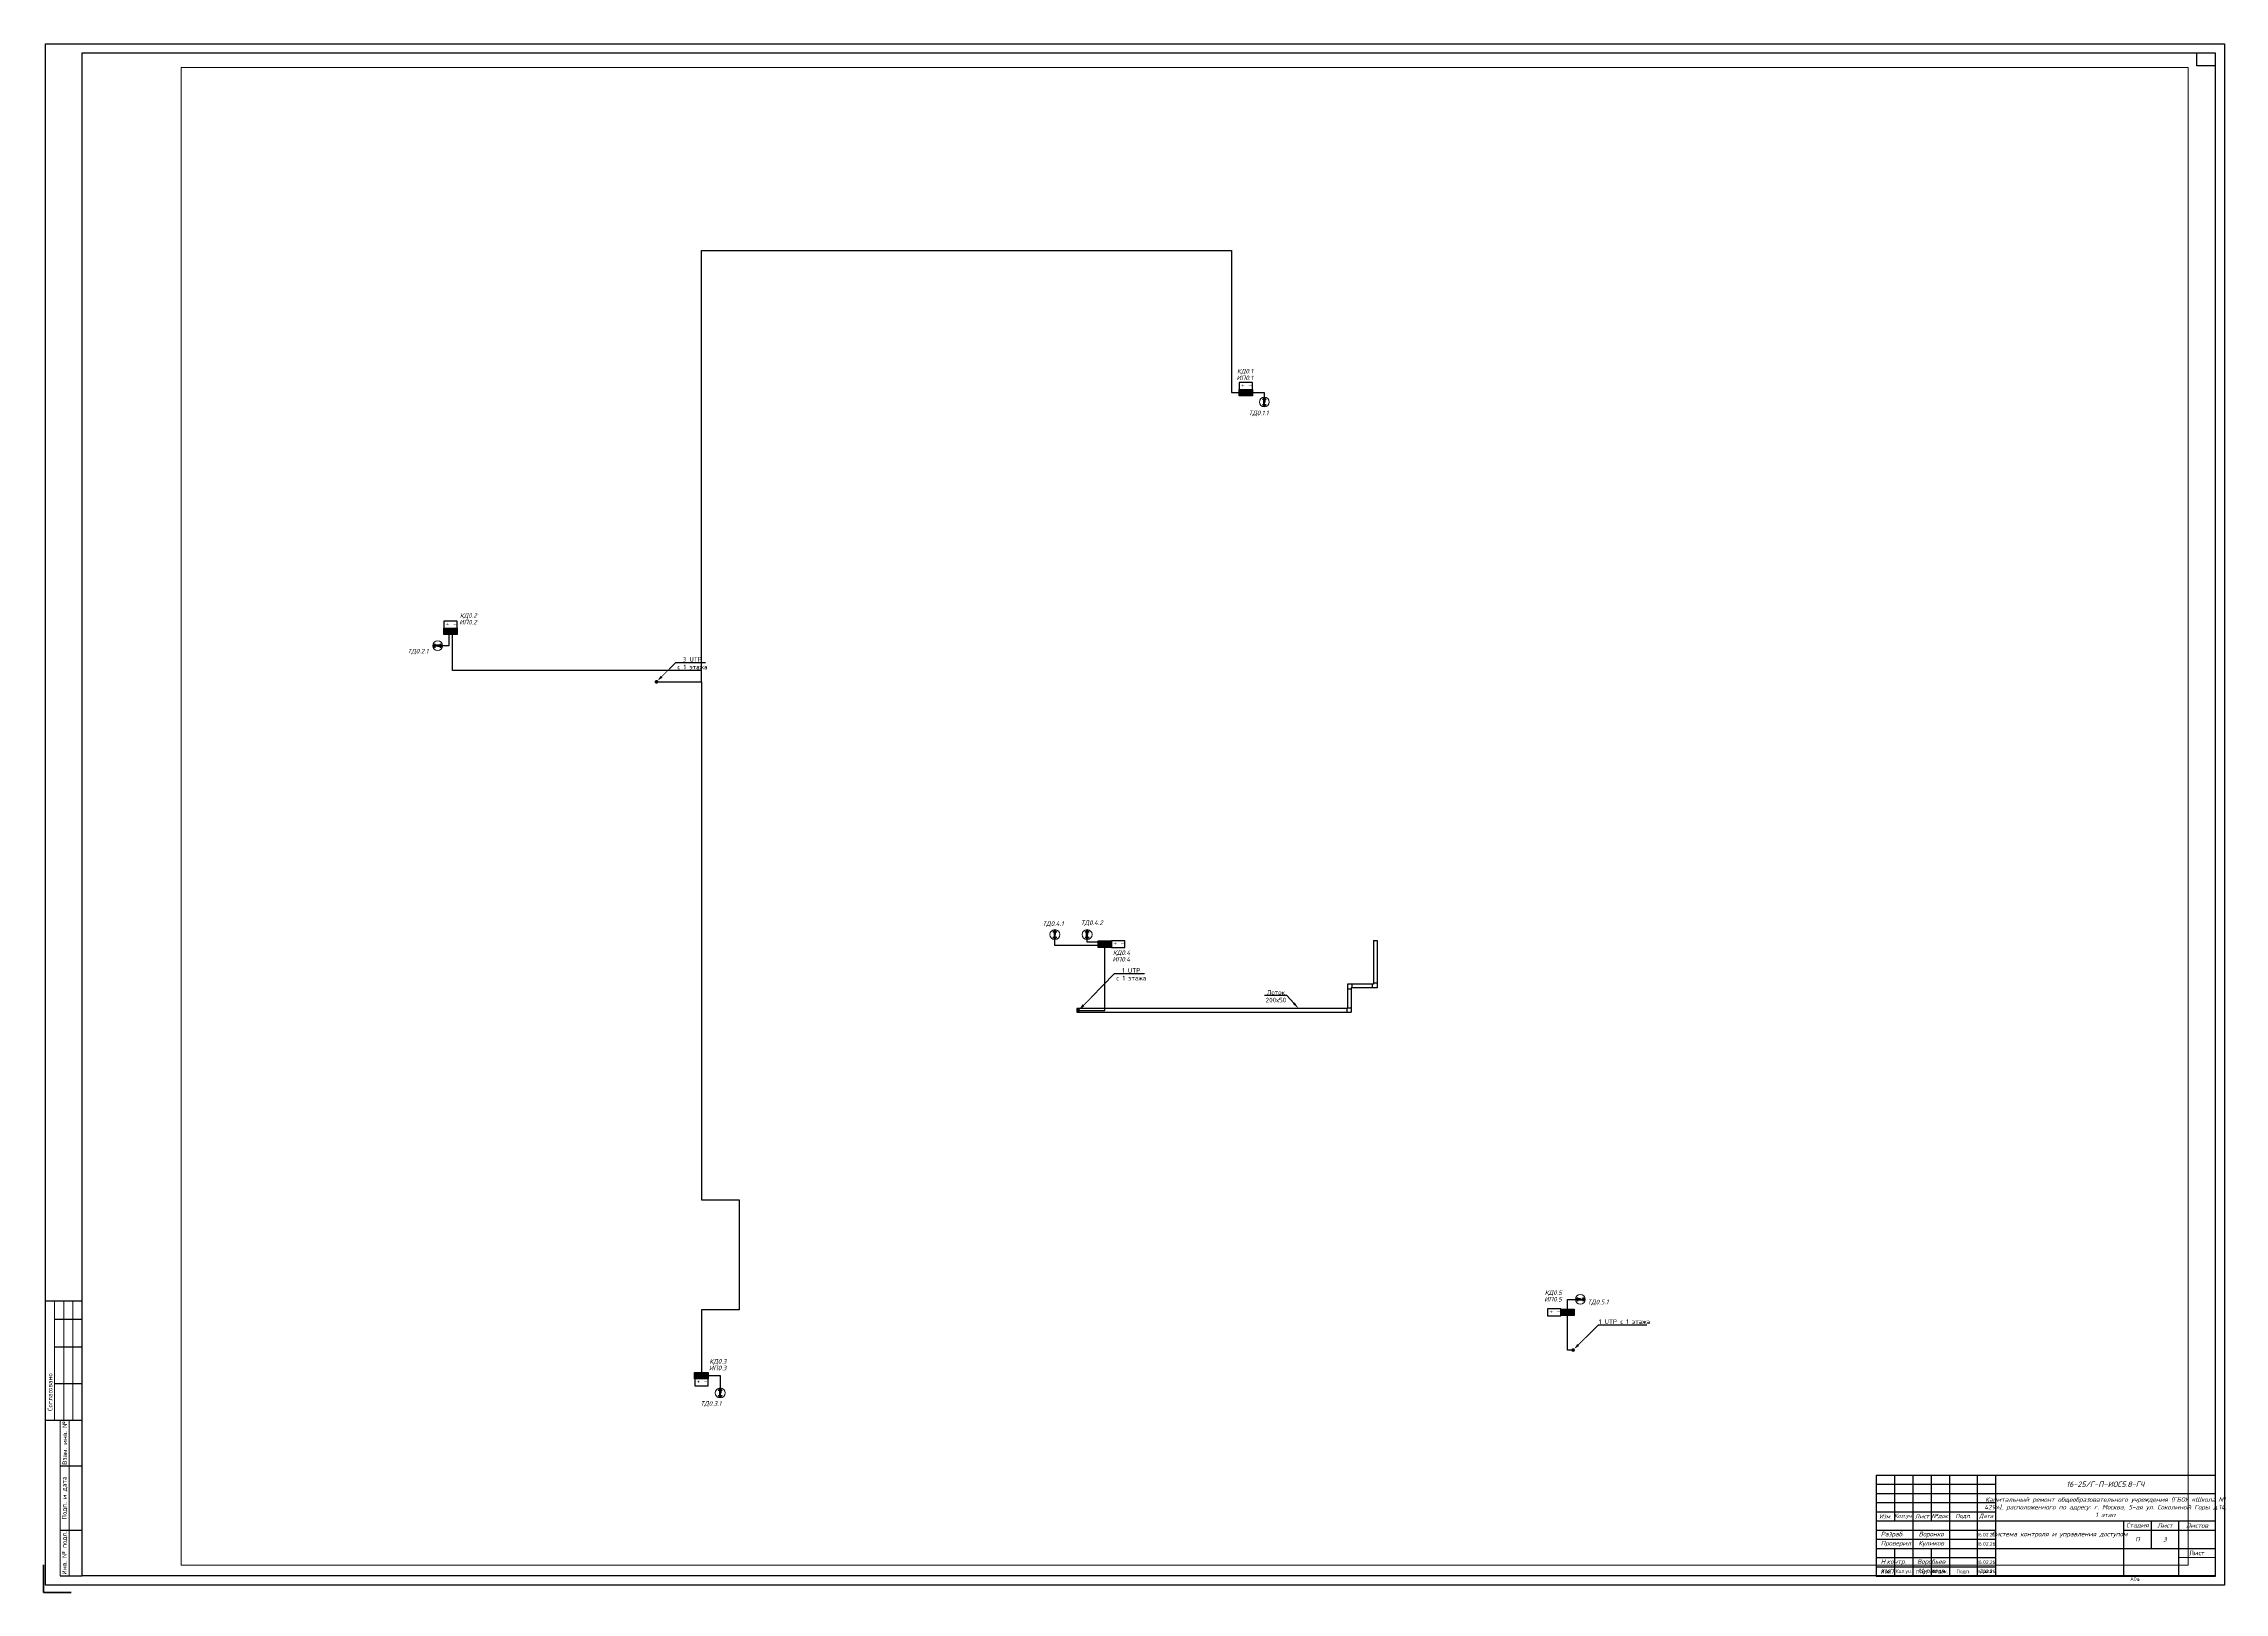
# Paper-space layout '3. подвал' of a CAD drawing. Header units: millimetres. Extents: x -1 to 1189, y -4 to 841.
# The model-space entities are those that its viewports show. They can reach past a viewport. Long polylines and large blocks are cut down to what shows.
import ezdxf
from ezdxf import colors
from ezdxf.entities.mleader import LeaderData, LeaderLine
from ezdxf.enums import TextEntityAlignment as Align
from ezdxf.math import Vec2, Vec3

# ---------------------------------------------------------------- set-up
doc = ezdxf.new("R2010")
doc.units = ezdxf.units.MM
doc.header["$LTSCALE"] = 0.5
doc.layers.get('0').update_dxf_attribs({"lineweight": 18})
doc.layers.get('Defpoints').update_dxf_attribs({"color": 4, "lineweight": 140})
for name, color, linetype, lineweight in [('00-Штамп', 7, 'Continuous', 0), ('001 Форматка', 7, 'Continuous', 5), ('_0', 7, 'Continuous', 18), ('_СКУД', 1, 'Continuous', 30), ('АПС извещ', 1, 'Continuous', 30), ('СС_СКК_Лоток', 170, 'Continuous', 25), ('СС_СКУД_кабель', 7, 'Continuous', 30), ('СС_СКУД_оборудование', 7, 'Continuous', 25), ('СС_СКУД_текст', 7, 'Continuous', 25)]:
    doc.layers.add(name, color=color, linetype=linetype, lineweight=lineweight)
doc.layers.add('1', color=7, linetype='Continuous')
doc.layers.add('Датчики охр.', color=5, linetype='Continuous')
doc.styles.add('DEN', font='', dxfattribs={"height": 300})
doc.styles.add('Gost', font='')
doc.styles.add('ICOCPEUR', font='')
doc.styles.add('ISOCPEUR', font='isocpeui.ttf', dxfattribs={"height": 2.5})
doc.styles.get("Standard").update_dxf_attribs({"font": 'txt.shx'})
doc.styles.get('DEN').set_extended_font_data('ISOCPEUR')
doc.styles.get('Gost').set_extended_font_data('ISOCPEUR')
doc.styles.get('ICOCPEUR').set_extended_font_data('ISOCPEUR')

# ---------------------------------------------------------------- blocks, each defined once
blk = doc.blocks.new('*T293')
at = {"color": 0, "linetype": 'ByBlock', "lineweight": -2, "transparency": 16777216}
for p, q in [((0, 0), (0, 85)), ((5, 0), (5, 85)), ((12, 0), (12, 85))]:
    blk.add_line(p, q, dxfattribs=at)
at = {"color": 0, "linetype": 'ByBlock', "lineweight": 30, "transparency": 16777216}
for p, q in [((0, 85), (12, 85)), ((0, 60), (12, 60)), ((0, 25), (12, 25)), ((0, 0), (12, 0))]:
    blk.add_line(p, q, dxfattribs=at)
at = {"color": 0, "transparency": 16777216, "char_height": 2.5, "attachment_point": 5, "rotation": 90, "style": 'Gost'}
for s, insert, width in [('Взам. инв. №', (2.5, 72.5), 25), ('Подп. и дата', (2.5, 42.5), 35), ('Инв. № подл.', (2.5, 12.5), 25)]:
    blk.add_mtext(s, dxfattribs=dict(at, insert=insert, width=width))
blk = doc.blocks.new('*T294')
at = {"color": 0, "linetype": 'ByBlock', "lineweight": -2, "transparency": 16777216}
for p, q in [((0, 0), (0, 65)), ((5, 0), (5, 65)), ((10, 0), (10, 65)), ((15, 0), (15, 65)), ((20, 0), (20, 65))]:
    blk.add_line(p, q, dxfattribs=at)
at = {"color": 0, "linetype": 'ByBlock', "lineweight": 30, "transparency": 16777216}
for p, q in [((0, 65), (20, 65)), ((5, 55), (20, 55)), ((5, 40), (20, 40)), ((5, 20), (20, 20)), ((0, 0), (20, 0))]:
    blk.add_line(p, q, dxfattribs=at)
at = {"color": 0, "transparency": 16777216, "insert": (2.5, 5), "char_height": 2.5, "width": 55, "attachment_point": 4, "rotation": 90, "style": 'Gost'}
blk.add_mtext('Согласовано', dxfattribs=at)
blk = doc.blocks.new('*T295')
at = {"layer": '001 Форматка', "color": 0, "lineweight": 30, "transparency": 16777216}
for p, q in [((0, 0), (185, 0)), ((0, 0), (0, -55)), ((10, 0), (10, -25)), ((20, 0), (20, -55)), ((30, 0), (30, -25)), ((40, 0), (40, -55)), ((55, 0), (55, -55)), ((65, 0), (65, -55)), ((185, 0), (185, -55)), ((0, -5), (65, -5)), ((0, -10), (185, -10)), ((0, -15), (65, -15)), ((0, -20), (65, -20)), ((0, -25), (185, -25)), ((0, -30), (65, -30)), ((0, -35), (65, -35)), ((135, -25), (135, -55)), ((135, -30), (185, -30)), ((150, -25), (150, -40)), ((165, -25), (165, -40)), ((0, -40), (185, -40)), ((0, -45), (65, -45)), ((0, -50), (65, -50)), ((0, -55), (185, -55))]:
    blk.add_line(p, q, dxfattribs=at)
at = {"layer": '001 Форматка', "color": 0, "transparency": 16777216}
for s, insert, char_height, width, attachment_point, style in [('Капитальный ремонт общеобразовательного учреждения (ГБОУ «Школа № 429»), расположенного по адресу: г. Москва, 5-ая ул. Соколиной Горы д.14. 1 этап', (125, -17.5), 2.5, 120, 5, 'ISOCPEUR'), ('16-25/Г-П–ИОС5.8-ГЧ', (125, -5), 3, 116, 5, 'ISOCPEUR'), ('Изм.', (5, -22.5), 2.3, 10, 5, 'ISOCPEUR'), ('Кол.уч.', (15, -22.5), 2.3, 10, 5, 'ISOCPEUR'), ('Лист', (25, -22.5), 2.3, 10, 5, 'ISOCPEUR'), ('№док.', (35, -22.5), 2.3, 10, 5, 'ISOCPEUR'), ('Подп.', (47.5, -22.5), 2.3, 15, 5, 'ISOCPEUR'), ('Дата', (60, -22.5), 2.3, 10, 5, 'ISOCPEUR'), ('Разраб.', (2.5, -32.5), 2.5, 15, 4, 'ISOCPEUR'), ('Воронко', (30, -32.5), 2.5, 20, 5, 'ISOCPEUR'), ('16.02.26', (60, -32.5), 2, 10, 5, 'Gost'), ('Система контроля и управления доступом', (100, -32.5), 2.5, 70, 5, 'ISOCPEUR'), ('Стадия', (142.5, -27.5), 2.5, 15, 5, 'ISOCPEUR'), ('П', (142.5, -35), 2.5, 15, 5, 'ISOCPEUR'), ('Лист', (157.5, -27.5), 2.5, 15, 5, 'ISOCPEUR'), ('Листов', (175, -27.5), 2.5, 20, 5, 'ISOCPEUR'), ('Проверил', (2.5, -37.5), 2.5, 15, 4, 'ISOCPEUR'), ('Н.контр.', (2.5, -47.5), 2.5, 15, 4, 'ISOCPEUR'), ('Воробьев', (30, -47.5), 2.5, 20, 5, 'ISOCPEUR'), ('Куликов', (30, -37.5), 2.5, 20, 5, 'ISOCPEUR'), ('16.02.26', (60, -37.5), 2, 10, 5, 'Gost'), ('16.02.26', (60, -47.5), 2, 10, 5, 'Gost'), ('ГИП', (2.5, -52.5), 2.5, 15, 4, 'ISOCPEUR'), ('Мурашов', (30, -52.5), 2.5, 20, 5, 'ISOCPEUR'), ('16.02.26', (60, -52.5), 2, 10, 5, 'Gost')]:
    blk.add_mtext(s, dxfattribs=dict(at, insert=insert, char_height=char_height, width=width, attachment_point=attachment_point, style=style))
blk = doc.blocks.new('*T296')
at = {"layer": '00-Штамп', "color": 0, "linetype": 'ByBlock', "lineweight": -2, "transparency": 16777216}
for p, q in [((0, 0), (185, 0)), ((0, -5), (65, -5)), ((0, -10), (65, -10)), ((165, -5), (185, -5)), ((0, -15.3), (185, -15.3))]:
    blk.add_line(p, q, dxfattribs=at)
at = {"layer": '00-Штамп', "color": 0, "linetype": 'ByBlock', "lineweight": 30, "transparency": 16777216}
for p, q in [((0, 0), (0, -15.3)), ((10, 0), (10, -15.3)), ((20, 0), (20, -15.3)), ((30, 0), (30, -15.3)), ((40, 0), (40, -15.3)), ((55, 0), (55, -15.3)), ((65, 0), (65, -15.3)), ((165, 0), (165, -15.3)), ((185, 0), (185, -15.3))]:
    blk.add_line(p, q, dxfattribs=at)
at = {"layer": '00-Штамп', "color": 0, "transparency": 16777216, "style": 'Gost'}
for s, insert, char_height, width, attachment_point in [('Изм.', (2.5, -12.7), 2, 5, 4), ('Кол.уч.', (15, -12.7), 2, 10, 5), ('Лист', (25, -12.7), 2, 10, 5), ('№док.', (35, -12.7), 2, 10, 5), ('Подп.', (47.5, -12.7), 2, 15, 5), ('Дата', (60, -12.7), 2, 10, 5), ('Лист', (175, -2.5), 2.5, 20, 5)]:
    blk.add_mtext(s, dxfattribs=dict(at, insert=insert, char_height=char_height, width=width, attachment_point=attachment_point))
blk = doc.blocks.new('*U292')
at = {"lineweight": 30, "transparency": 33554687}
for points in [[(1, 844.8), (1189.8, 844.8), (1189.8, 4), (1, 4)], [(21, 839.8), (1184.8, 839.8), (1184.8, 9), (21, 9)], [(1174.8, 839.8), (1184.8, 839.8), (1184.8, 832.8), (1174.8, 832.8)]]:
    blk.add_lwpolyline(points, close=True, dxfattribs=at)
at = {"layer": 'Defpoints', "transparency": 33554687}
for points in [[(0, 0), (0, 15)], [(0, 0), (15, 0)]]:
    blk.add_lwpolyline(points, dxfattribs=at)
for name, p in [('*T294', (1, 94)), ('*T293', (9, 9)), ('*T295', (999.8, 64)), ('*T296', (999.8, 24))]:
    blk.add_blockref(name, p)
at = {"transparency": 33554687, "style": 'Gost'}
blk.add_attdef('NПОДРАЗДЕЛ', text='', height=2.5, dxfattribs=at).set_placement((1205.8, 60.4), align=Align.TOP_LEFT)
at = {"transparency": 33554687, "style": 'ISOCPEUR'}
blk.add_attdef('NЛИСТА', text='', height=2.5, dxfattribs=at).set_placement((1157.3, 29), align=Align.MIDDLE)
at = {"lineweight": 158, "transparency": 33554687, "flags": 160}
blk.add_attdef('НАИЛИСТА', text='', height=2.5, dxfattribs=at).set_placement((1099.8, 16.5), align=Align.MIDDLE_CENTER)
at = {"transparency": 33554687, "style": 'Gost'}
blk.add_attdef('ФОРМАТ', text='', height=2, dxfattribs=at).set_placement((1138.5, 7.3), align=Align.MIDDLE_LEFT)
blk = doc.blocks.new('A$C40bc01a5')
at = {"layer": '_0', "true_color": 0xffffff, "transparency": 33554610}
h = blk.add_hatch(color=7, dxfattribs=at)
h.dxf.hatch_style = 1
h.paths.add_polyline_path([(602, 309), (-598, 309), (-598, -300), (602, -300)])
at = {"layer": 'АПС извещ', "color": 82, "lineweight": 30, "ltscale": 100}
blk.add_lwpolyline([(602, 309), (-598, 309), (-598, -300), (602, -300)], close=True, dxfattribs=at)
at = {"layer": 'Датчики охр.', "color": 82, "lineweight": 30}
for p, q in [((-494, 225), (494, -225)), ((494, 225), (-494, -225))]:
    blk.add_line(p, q, dxfattribs=at)
blk.add_lwpolyline([(-494, 225), (494, 225), (494, -225), (-494, -225)], close=True, dxfattribs=at)
blk = doc.blocks.new('*U279')
blk.add_hatch(color=256).paths.add_polyline_path([(-0.7, -0.7, 1), (0.7, 0.7, 1)])
blk.add_lwpolyline([(0.7, 0.7, 0, 1.5, 0), (2.8, 2.8, 2, 2, 0)], format="xyseb")
at = {"const_width": 0.5}
blk.add_lwpolyline([(2.8, 2.8), (7.1, 7.1)], dxfattribs=at)
blk = doc.blocks.new('_None')
blk = doc.blocks.new('глб87')
at = {"layer": 'АПС извещ', "color": 1, "ltscale": 100}
blk.add_lwpolyline([(188096, -212870), (187290, -212870), (187290, -213279), (188096, -213279)], close=True, dxfattribs=at)
at = {"layer": '1', "color": 7, "style": 'DEN'}
blk.add_text('+ -', height=300, dxfattribs=at).set_placement((187401, -213161))
blk = doc.blocks.new('A$C2DBE3CD9')
at = {"layer": '_0', "true_color": 0xffffff}
h = blk.add_hatch(color=7, dxfattribs=at)
h.dxf.hatch_style = 1
h.paths.add_polyline_path([(0, 542), (355, 542), (355, 0), (0, 0)])
at = {"layer": '_СКУД', "color": 5, "lineweight": 30, "ltscale": 200}
for points in [[(0, 542), (355, 542), (355, 0), (0, 0)], [(45, 496), (310, 496), (310, 45), (45, 45)]]:
    blk.add_lwpolyline(points, close=True, dxfattribs=at)
for points in [[(45, 496), (310, 45)], [(45, 45), (310, 496)]]:
    blk.add_lwpolyline(points, dxfattribs=at)
blk = doc.blocks.new('A$Ca14e5f01')
at = {"lineweight": 20}
h = blk.add_hatch(color=0, dxfattribs=at)
h.dxf.hatch_style = 1
h.paths.add_polyline_path([(315, 405), (378, 405), (270, 514), (162, 405), (225, 405), (225, 270), (315, 270)])
h = blk.add_hatch(color=0, dxfattribs=at)
h.dxf.hatch_style = 1
h.paths.add_polyline_path([(315, 134), (315, 270), (225, 270), (225, 134), (162, 134), (270, 25), (378, 134)])
at = {"color": 0, "lineweight": 20}
for p, q in [((162, 405), (270, 514)), ((225, 405), (162, 405)), ((225, 134), (162, 134)), ((162, 134), (270, 25)), ((225, 270), (225, 134)), ((315, 270), (225, 270)), ((315, 270), (225, 270)), ((378, 405), (270, 514)), ((378, 134), (270, 25)), ((315, 270), (315, 405)), ((315, 405), (378, 405)), ((315, 270), (315, 134)), ((315, 134), (378, 134))]:
    blk.add_line(p, q, dxfattribs=at)
blk.add_circle((270, 270), 270, dxfattribs=at)

msp = doc.modelspace()

# ---------------------------------------------------------------- linework, layer by layer
at = {"layer": 'СС_СКК_Лоток'}
for p, q in [((50620.6, -89038), (50620.6, -91416)), ((50620.6, -89038), (50820.6, -89038)), ((50820.6, -89038), (50820.6, -91616)), ((50620.6, -91416), (49207.2, -91416)), ((49207.2, -91416), (49207.2, -92756.3)), ((49467.3, -91616), (49467.3, -91416)), ((50560.9, -91416), (50560.9, -91616)), ((50620.6, -91355.7), (50820.6, -91355.7)), ((49207.2, -92756.3), (34436.7, -92756.3)), ((34436.7, -92756.3), (34436.7, -92956.3)), ((49169.1, -92756.3), (49169.1, -92956.3)), ((49407.2, -91688.9), (49207.2, -91688.9)), ((49207.2, -92715.5), (49407.2, -92715.5)), ((49407.2, -91616), (49407.2, -92956.3)), ((50820.6, -91616), (49407.2, -91616)), ((34436.7, -92956.3), (49407.2, -92956.3))]:
    msp.add_line(p, q, dxfattribs=at)
at = {"layer": 'СС_СКУД_кабель', "color": 6}
for points in [[(11509.8, -74931.9), (13957, -74931.9), (13957, -51409.4), (42883.8, -51409.4), (42883.8, -59157.9), (43660.2, -59157.9)], [(11509.8, -74931.9), (13957, -74931.9), (13957, -74310.7), (376.9, -74310.7), (376.9, -72177.5)], [(11509.8, -74931.9), (13957, -74931.9), (13957, -103179), (16026.9, -103179), (16026.9, -109187.4), (13957, -109187.4), (13957, -112778.3)], [(34573.7, -92856.3), (35961.8, -92856.3), (35962.9, -89404.6)], [(61518.2, -111382.4), (61209.9, -111382.4), (61209.9, -109323)]]:
    msp.add_lwpolyline(points, dxfattribs=at)
at = {"layer": 'СС_СКУД_кабель', "color": 84}
for points in [[(43651.2, -59157.9), (44671.6, -59157.9), (44671.6, -59398.9)], [(178.5, -72166.6), (178.5, -72962.1), (-160.4, -72962.1)], [(35596.6, -89307.3), (33242.8, -89307.3), (33242.8, -88988.6)], [(35596.6, -89139.6), (35003.6, -89139.6), (35003.6, -88988.6)], [(61209.9, -109145.2), (61209.9, -108616.2), (61643.2, -108616.2)], [(13932.7, -112778.3), (14986.9, -112778.3), (14986.9, -113451.5)]]:
    msp.add_lwpolyline(points, dxfattribs=at)

# ---------------------------------------------------------------- block references
at = {"layer": 'СС_СКК_Лоток', "color": 7, "xscale": 100, "yscale": 100, "zscale": 100}
for p in [(11509.8, -74931.9), (34523.1, -92856.3), (61518.2, -111382.4)]:
    msp.add_blockref('*U279', p, dxfattribs=at)
at = {"layer": 'СС_СКУД_кабель', "color": 6, "xscale": 0.6105000000000002, "yscale": 0.55, "zscale": 0.55}
msp.add_blockref('A$C40bc01a5', (35961.8, -89239.8), dxfattribs=at)
at = {"layer": 'СС_СКУД_оборудование', "linetype": 'ByBlock', "lineweight": 30, "yscale": 1.35, "zscale": 1.3, "rotation": 270}
for p in [(43294.6, -58980.2), (-100, -71999.8), (60844.3, -109145.3), (13591.4, -112600.6)]:
    msp.add_blockref('A$C2DBE3CD9', p, dxfattribs=at)
at = {"layer": 'СС_СКУД_оборудование', "xscale": 0.9025304142727476, "yscale": 0.9025304142727476, "zscale": 0.9025304142727476}
for p in [(-125738.5, 133510.3), (-169133.2, 120490.7), (-132705.6, 103068.6), (-108918.3, 82982.9), (-155441.8, 79165.2)]:
    msp.add_blockref('глб87', p, dxfattribs=at)
at = {"layer": 'СС_СКУД_оборудование', "color": 6}
for p, rotation in [((44941.3, -59398.9), 180), ((-160.4, -73231.8), 90), ((33512.5, -88449.2), 180), ((35273.3, -88449.2), 180), ((61643.2, -108346.5), 270), ((15256.6, -113451.5), 180)]:
    msp.add_blockref('A$Ca14e5f01', p, dxfattribs=dict(at, rotation=rotation))

# ---------------------------------------------------------------- texts
at = {"layer": 'СС_СКУД_текст', "color": 7, "lineweight": 20, "style": 'ISOCPEUR'}
for s, p in [('ИП0.1', (43155.3, -58475)), ('КД0.1', (43180.9, -58113.4)), ('КД0.2', (778.9, -71439.6)), ('ИП0.2', (753.3, -71801.2)), ('ИП0.4', (36386, -90189.8)), ('КД0.4', (36411.6, -89828.2)), ('КД0.5', (59970.3, -108373.1)), ('ИП0.5', (59944.6, -108734.6)), ('ИП0.3', (14367.2, -112487)), ('КД0.3', (14392.8, -112125.5))]:
    msp.add_text(s, height=250, dxfattribs=at).set_placement(p)
at = {"layer": 'СС_СКУД_текст', "style": 'ISOCPEUR'}
for s, p in [('ТД0.1.1', (43816.4, -60391.4)), ('ТД0.2.1', (-2068.5, -73384.4)), ('ТД0.4.1', (32569.9, -88247.6)), ('ТД0.4.2', (34663.4, -88197.1)), ('ТД0.5.1', (62304.2, -108887)), ('ТД0.3.1', (13910.1, -114419.9))]:
    msp.add_text(s, height=250, dxfattribs=at).set_placement(p)

# ---------------------------------------------------------------- leaders
at = {"layer": 'СС_СКК_Лоток', "color": 7, "lineweight": 0}
ml = msp.add_multileader_mtext('Standard', dxfattribs=at)
ml.set_content('3 UTP \\Pc 1 этажа', color=7, style='ICOCPEUR')
ml.set_leader_properties()
ml.set_arrow_properties(name='NONE')
ml.build(insert=Vec2(0, 0))
ml.multileader.update_dxf_attribs({"text_left_attachment_type": 6, "text_right_attachment_type": 6, "dogleg_length": 100, "arrow_head_size": 400})
ctx = ml.context
ctx.base_point, ctx.char_height, ctx.arrow_head_size, ctx.landing_gap_size, ctx.plane_origin = Vec3(12659.2, -73880.9), 250, 400, 0, Vec3(22043.5, -74234.5)
ctx.left_attachment, ctx.right_attachment, ctx.text_align_type = 6, 6, 1
notes = []
notes.append((ctx, [(1, (1, 1, 0), (12559.2, -73880.9), (1, 0), 100, [(0, [(12216.9, -74224.8)], 0, [])])]))
ctx.mtext.insert, ctx.mtext.width, ctx.mtext.alignment, ctx.mtext.flow_direction = Vec3(13465.1, -73580.9), 2467.274, 2, 5
ml = msp.add_multileader_mtext('Standard', dxfattribs=at)
ml.set_content('1 UTP \\Pc 1 этажа', color=7, style='ICOCPEUR')
ml.set_leader_properties()
ml.set_arrow_properties(name='NONE')
ml.build(insert=Vec2(0, 0))
ml.multileader.update_dxf_attribs({"text_left_attachment_type": 6, "text_right_attachment_type": 6, "dogleg_length": 100, "arrow_head_size": 400})
ctx = ml.context
ctx.base_point, ctx.char_height, ctx.arrow_head_size, ctx.landing_gap_size, ctx.plane_origin = Vec3(36605.4, -90849.8), 250, 400, 0, Vec3(45056.8, -92158.8)
ctx.left_attachment, ctx.right_attachment, ctx.text_align_type = 6, 6, 1
notes.append((ctx, [(1, (1, 1, 0), (36505.4, -90849.8), (1, 0), 100, [(0, [(35230.2, -92149.2)], 0, [])])]))
ctx.mtext.insert, ctx.mtext.width, ctx.mtext.alignment, ctx.mtext.flow_direction = Vec3(37411.2, -90549.8), 2467.274, 2, 5
ml = msp.add_multileader_mtext('Standard', dxfattribs=at)
ml.set_content('Лоток\\P200х50', color=7, style='ICOCPEUR')
ml.set_leader_properties()
ml.build(insert=Vec2(0, 0))
ml.multileader.update_dxf_attribs({"text_left_attachment_type": 6, "text_right_attachment_type": 6, "dogleg_length": 100, "arrow_head_size": 400})
ctx = ml.context
ctx.base_point, ctx.char_height, ctx.arrow_head_size, ctx.landing_gap_size, ctx.plane_origin = Vec3(44805.9, -92048.8), 250, 400, 0, Vec3(50368, -94011)
ctx.left_attachment, ctx.right_attachment, ctx.text_align_type = 6, 6, 1
notes.append((ctx, [(0, (1, 1, 0), (45905.9, -92048.8), (-1, 0), 100, [(0, [(46546.7, -92756.3)], 0, [])])]))
ctx.mtext.insert, ctx.mtext.width, ctx.mtext.alignment, ctx.mtext.flow_direction = Vec3(45305.9, -91748.8), 2467.274, 2, 5
ml = msp.add_multileader_mtext('Standard', dxfattribs=at)
ml.set_content('1 UTP с 1 этажа', color=7, style='ICOCPEUR')
ml.set_leader_properties()
ml.set_arrow_properties(name='NONE')
ml.build(insert=Vec2(0, 0))
ml.multileader.update_dxf_attribs({"text_left_attachment_type": 6, "text_right_attachment_type": 6, "dogleg_length": 100, "arrow_head_size": 400})
ctx = ml.context
ctx.base_point, ctx.char_height, ctx.arrow_head_size, ctx.landing_gap_size, ctx.plane_origin = Vec3(63000.5, -110006.4), 250, 400, 0, Vec3(65203.3, -113000.9)
ctx.left_attachment, ctx.right_attachment, ctx.text_align_type = 6, 6, 1
notes.append((ctx, [(1, (1, 1, 0), (62900.5, -110006.4), (1, 0), 100, [(0, [(62225.3, -110675.3)], 0, [])])]))
ctx.mtext.insert, ctx.mtext.width, ctx.mtext.defined_height, ctx.mtext.alignment, ctx.mtext.flow_direction = Vec3(64317.9, -109706.4), 3857.534, 2037.1, 2, 5
for ctx, leaders in notes:
    for number, flags, end, landing, length, lines in leaders:
        leader = LeaderData()
        leader.index, (leader.has_last_leader_line, leader.has_dogleg_vector, leader.attachment_direction) = number, flags
        leader.last_leader_point, leader.dogleg_vector, leader.dogleg_length = Vec3(end), Vec3(landing), length
        for number, points, colour, breaks in lines:
            line = LeaderLine()
            line.index, line.vertices, line.color, line.breaks = number, Vec3.list(points), colors.encode_raw_color(colour), breaks
            leader.lines.append(line)
        ctx.leaders.append(leader)

psp = doc.layouts.new('3. подвал')

# ---------------------------------------------------------------- block references
at = {"transparency": 33554687}
ref = psp.add_blockref('*U292', (-0.9, -4), dxfattribs=at)
ref.add_attrib('ФОРМАТ', 'А0а', dxfattribs={"transparency": 33554687, "height": 2, "style": 'Gost'}).set_placement((1137.5, 3.3), align=Align.MIDDLE_LEFT)
ref.add_attrib('NЛИСТА', '3', dxfattribs={"transparency": 33554687, "height": 2.5, "style": 'ISOCPEUR'}).set_placement((1156.4, 25), align=Align.MIDDLE)

# ---------------------------------------------------------------- viewports
at = {"layer": 'Defpoints'}
psp.add_viewport(center=(621.6, 419.4), size=(1095, 816.906), view_center_point=(40324.1, -82261.9), view_height=81690.635, dxfattribs=at)

doc.saveas('drawing.dxf')
